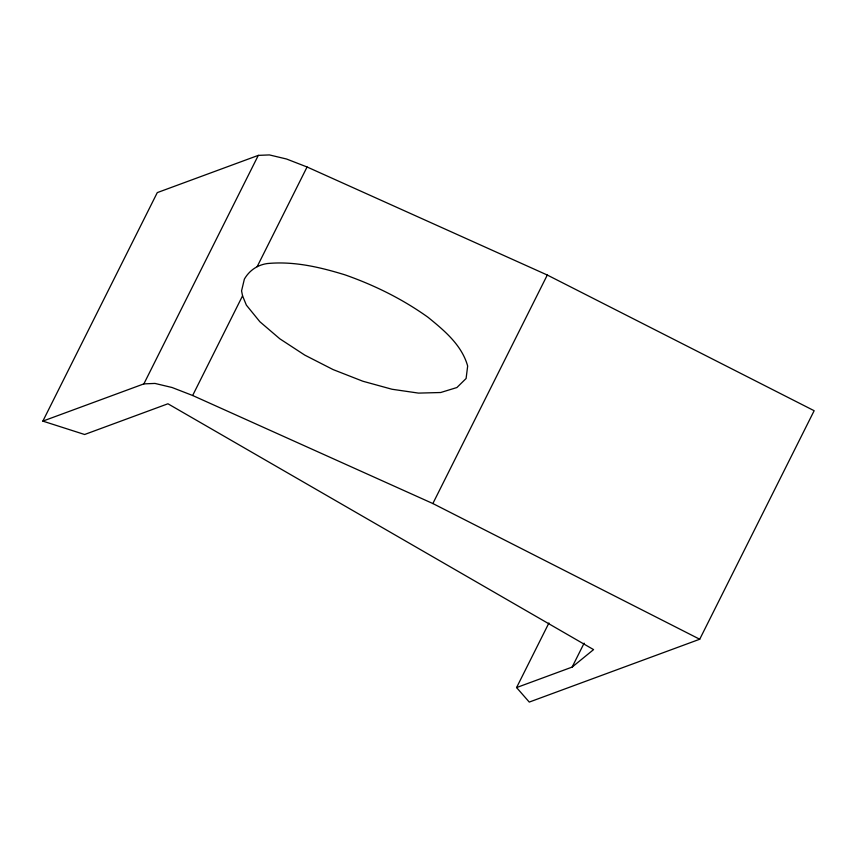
<?xml version="1.0" encoding="UTF-8"?>
<svg xmlns="http://www.w3.org/2000/svg" width="857" height="857" viewBox="0 0 857 857"><rect width="100%" height="100%" fill="white"/><g stroke="black" fill="none" stroke-linecap="round" stroke-linejoin="round"><path stroke-width="1.29" d="M516.578 687.571L572.133 667.089L593.569 649.606L167.94 403.776L84.618 434.499L42.85 421.119L157.281 192.611L258.3 155.374L269.398 154.924L286.527 159.006L307.074 166.986L547.291 275.033L814.15 410.717L699.719 639.236L529.272 702.076L516.578 687.571L548.93 622.975M42.85 421.119L143.869 383.882L258.3 155.374M143.869 383.882L154.978 383.433L172.096 387.514L192.643 395.495L242.552 295.836L241.567 290.866L244.374 279.103C249.355 270.501 257.325 265.017 267.17 263.57C293.662 260.967 319.832 267.105 344.985 274.851C374.445 285.188 402.608 299.104 428.029 317.294C444.312 330.556 461.762 344.975 467.665 366.025L466.101 378.505L456.899 387.535L440.669 392.517L418.537 393.106L391.992 389.249L362.865 381.236L333.116 369.592L304.792 355.119L279.81 338.794L259.885 321.75L246.366 305.124L242.552 295.836M257.164 266.645L307.074 166.986M192.643 395.495L432.86 503.541L547.291 275.033M572.133 667.089L584.12 643.168M432.86 503.541L699.719 639.236"/></g></svg>
